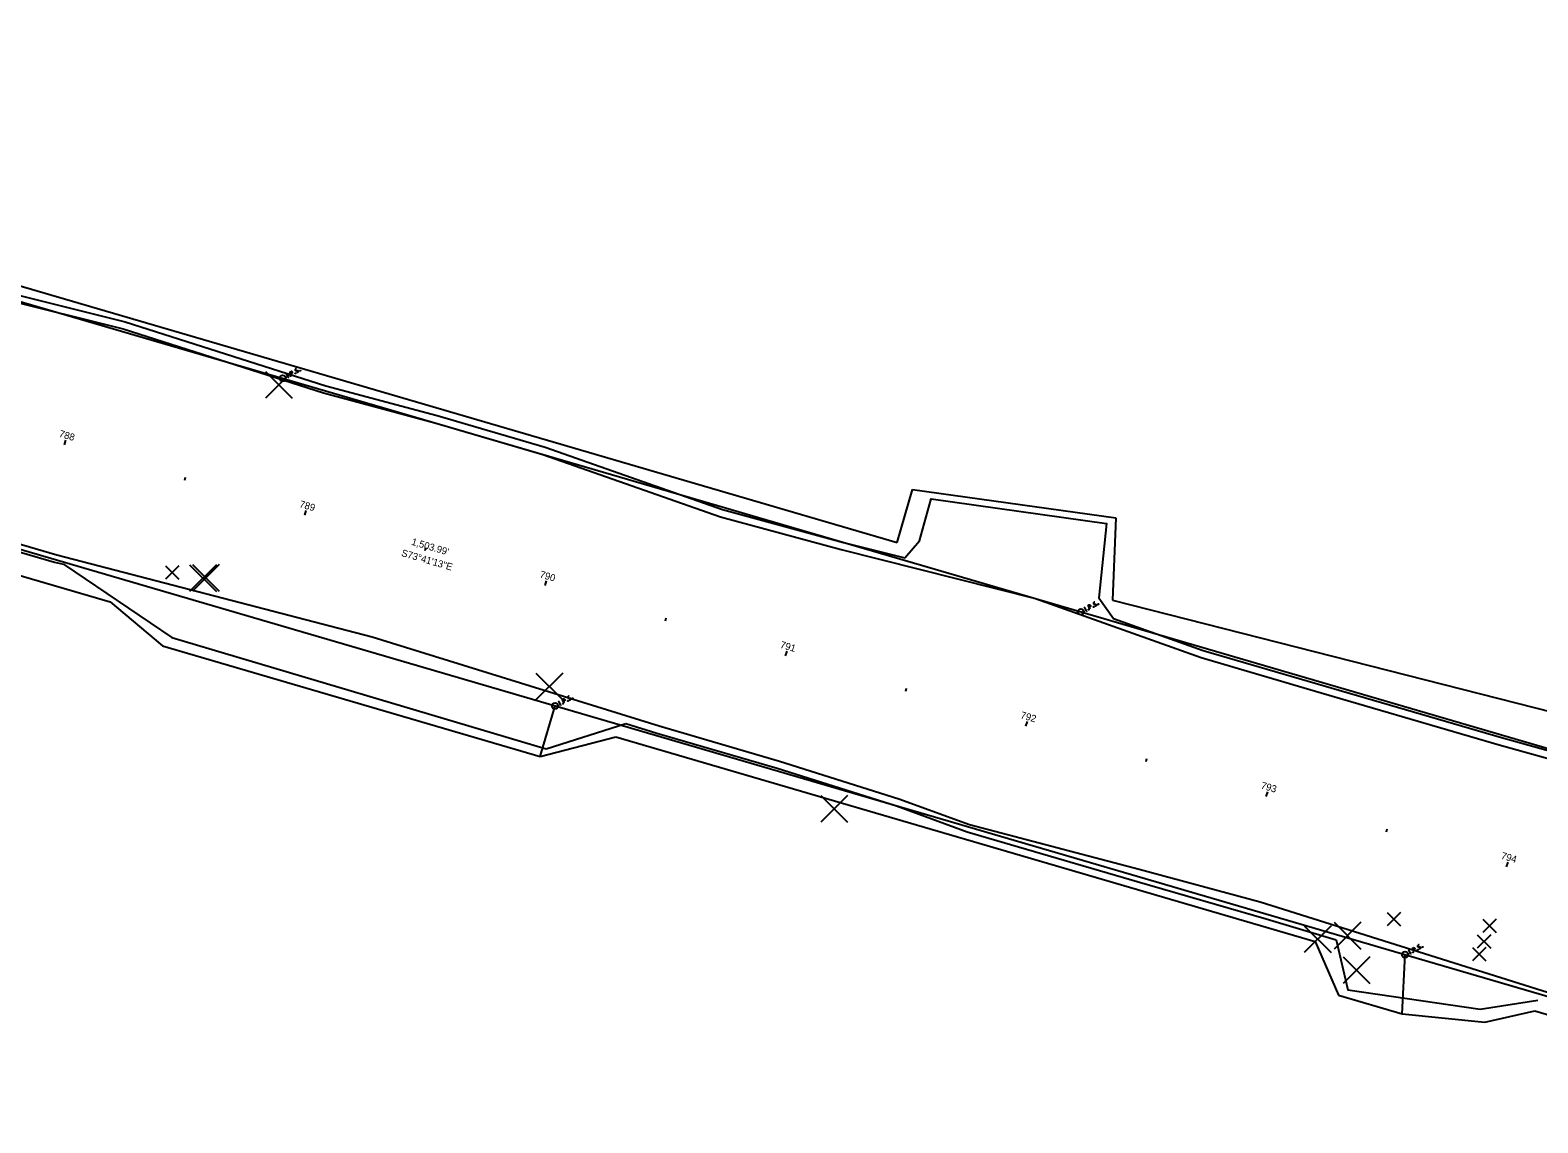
# Model space of a CAD drawing. Extents: x 149812 to 153516, y 327084 to 331478.
# Drawn here: x 150406 to 151008, y 330532 to 330969 of the extents above; entities that cross this region are included whole.
import ezdxf

# ---------------------------------------------------------------- set-up
doc = ezdxf.new("R2010")
doc.units = 0
for name, color, linetype in [('116570_BR005 - Design$0$RW_P_Fee_RW', 7, 'Continuous'), ('DR_P_Ditch', 7, 'Continuous'), ('DT_P_Graded_Shoulder', 7, 'Continuous'), ('MD_P_CURB_FRONT_BOT', 7, 'Continuous'), ('RW_P_Esmt_TMP', 7, 'Continuous'), ('RW_P_Prelim_RW', 7, 'Continuous'), ('RW_P_Text', 7, 'Continuous'), ('RW_X_Fee_RW', 7, 'Continuous'), ('SC_Scratch1', 7, 'Continuous')]:
    doc.layers.add(name, color=color, linetype=linetype)

msp = doc.modelspace()

# ---------------------------------------------------------------- linework, layer by layer
at = {"layer": 'DR_P_Ditch'}
for p, q in [((150500.25, 330832.3), (150510.94, 330821.61)), ((150510.94, 330832.3), (150500.25, 330821.61)), ((150505.59, 330826.95), (150505.59, 330826.95)), ((150460.29, 330754.73), (150465.64, 330749.38)), ((150465.64, 330754.73), (150460.29, 330749.38)), ((150462.97, 330752.06), (150462.97, 330752.06)), ((150469.96, 330755.13), (150480.65, 330744.44)), ((150480.65, 330755.13), (150469.96, 330744.44)), ((150471.1, 330755.3), (150481.79, 330744.61)), ((150481.79, 330755.3), (150471.1, 330744.61)), ((150475.3, 330749.79), (150475.3, 330749.79)), ((150476.44, 330749.95), (150476.44, 330749.95)), ((150608.25, 330711.84), (150618.94, 330701.15)), ((150618.94, 330711.84), (150608.25, 330701.15)), ((150613.6, 330706.49), (150613.6, 330706.49)), ((150721.98, 330663.07), (150732.67, 330652.38)), ((150732.67, 330663.07), (150721.98, 330652.38)), ((150727.32, 330657.72), (150727.32, 330657.72)), ((150926.97, 330612.39), (150937.67, 330601.7)), ((150937.67, 330612.39), (150926.97, 330601.7)), ((150948.11, 330616.35), (150953.46, 330611.01)), ((150953.46, 330616.35), (150948.11, 330611.01)), ((150950.79, 330613.68), (150950.79, 330613.68)), ((150986.38, 330613.59), (150991.73, 330608.24)), ((150991.73, 330613.59), (150986.38, 330608.24)), ((150986.38, 330613.59), (150991.73, 330608.24)), ((150991.73, 330613.59), (150986.38, 330608.24)), ((150915.05, 330611.01), (150925.74, 330600.31)), ((150925.74, 330611.01), (150915.05, 330600.31)), ((150932.32, 330607.05), (150932.32, 330607.05)), ((150984.17, 330607.41), (150989.51, 330602.06)), ((150989.51, 330607.41), (150984.17, 330602.06)), ((150989.06, 330610.92), (150989.06, 330610.92)), ((150989.06, 330610.92), (150989.06, 330610.92)), ((150920.39, 330605.66), (150920.39, 330605.66)), ((150982.21, 330602.37), (150987.55, 330597.02)), ((150987.55, 330602.37), (150982.21, 330597.02)), ((150986.84, 330604.73), (150986.84, 330604.73)), ((150930.6, 330598.59), (150941.29, 330587.9)), ((150941.29, 330598.59), (150930.6, 330587.9)), ((150984.88, 330599.69), (150984.88, 330599.69)), ((150935.94, 330593.24), (150935.94, 330593.24))]:
    msp.add_line(p, q, dxfattribs=at)
at = {"layer": 'DT_P_Graded_Shoulder'}
for points in [[(149843.46, 330914.44), (149900.08, 330897.86), (149933.96, 330888.99), (150030.77, 330863.78), (150079.04, 330850.7), (150127.03, 330836.65), (150175.86, 330825.49), (150224.12, 330812.4), (150416.07, 330756.23), (150419.57, 330755.32)], [(149844.36, 330917.3), (149900.98, 330900.73), (149934.85, 330891.86), (150031.67, 330866.65), (150079.94, 330853.56), (150127.93, 330839.52), (150176.76, 330828.35), (150225.02, 330815.27), (150273.01, 330801.22), (150314.28, 330789.15), (150368.98, 330773.13), (150416.97, 330759.09), (150542.86, 330726.41), (150657.47, 330690.79), (150705.46, 330676.74), (150753.16, 330661.74), (150781.39, 330651.39), (150849.14, 330633.65), (150897.4, 330620.57), (151040.52, 330575.55)], [(150419.57, 330755.32), (150462.9, 330726.06), (150612.3, 330681.58), (150644.19, 330691.77)], [(150644.19, 330691.77), (150656.57, 330687.93), (150704.56, 330673.88), (150752.26, 330658.88), (150780.49, 330648.53), (150848.36, 330628.65), (150899.81, 330613.75), (150927.79, 330605.39)], [(150927.79, 330605.39), (150932.43, 330585.46), (150985.29, 330577.72), (151008.33, 330581.31)]]:
    msp.add_lwpolyline(points, dxfattribs=at)
at = {"layer": 'MD_P_CURB_FRONT_BOT'}
for points in [[(150508.49, 330831.29), (150508.8, 330831.45)], [(150509.41, 330829.97), (150508.65, 330831.37)], [(150509.26, 330829.88), (150509.57, 330830.05)], [(150510.79, 330830.72), (150510.02, 330832.12), (150510.48, 330832.38), (150510.54, 330832.39), (150510.62, 330832.41), (150510.66, 330832.4), (150510.7, 330832.39), (150510.77, 330832.36), (150510.83, 330832.32), (150510.89, 330832.24), (150510.97, 330832.11), (150510.98, 330832.06), (150511, 330831.98), (150511, 330831.89), (150510.98, 330831.83), (150510.97, 330831.79), (150510.93, 330831.75), (150510.86, 330831.69), (150510.39, 330831.44)], [(150510.15, 330830.62), (150510.2, 330830.64), (150510.24, 330830.64), (150510.3, 330830.61), (150510.33, 330830.55), (150510.32, 330830.49), (150510.3, 330830.45), (150510.26, 330830.43), (150510.21, 330830.43), (150510.16, 330830.46), (150510.13, 330830.52), (150510.14, 330830.58), (150510.15, 330830.62)], [(150512.12, 330831.7), (150512.17, 330831.72), (150512.21, 330831.72), (150512.27, 330831.69), (150512.3, 330831.63), (150512.29, 330831.57), (150512.28, 330831.54), (150512.23, 330831.51), (150512.19, 330831.51), (150512.13, 330831.54), (150512.1, 330831.6), (150512.11, 330831.66), (150512.12, 330831.7)], [(150512.71, 330833.47), (150512.68, 330833.48), (150512.64, 330833.49), (150512.53, 330833.47), (150512.42, 330833.44), (150512.34, 330833.39), (150512.31, 330833.38), (150512.2, 330833.28), (150512.13, 330833.15), (150512.11, 330833.03), (150512.14, 330832.93), (150512.18, 330832.86), (150512.25, 330832.78), (150512.37, 330832.75), (150513.08, 330832.71), (150513.15, 330832.69), (150513.19, 330832.66), (150513.25, 330832.6), (150513.29, 330832.53), (150513.31, 330832.46), (150513.33, 330832.41), (150513.34, 330832.35), (150513.34, 330832.29), (150513.34, 330832.25), (150513.33, 330832.2), (150513.32, 330832.16), (150513.29, 330832.12), (150513.27, 330832.09), (150513.18, 330832.03), (150513.05, 330831.96), (150512.95, 330831.93), (150512.78, 330831.94), (150512.67, 330831.97)], [(150514.04, 330832.75), (150514.09, 330832.77), (150514.13, 330832.77), (150514.18, 330832.74), (150514.21, 330832.68), (150514.21, 330832.62), (150514.19, 330832.58), (150514.14, 330832.56), (150514.1, 330832.56), (150514.05, 330832.59), (150514.02, 330832.65), (150514.02, 330832.71), (150514.04, 330832.75)], [(150829.52, 330737.44), (150828.75, 330738.84), (150829.22, 330739.09), (150829.27, 330739.11), (150829.35, 330739.12), (150829.39, 330739.12), (150829.43, 330739.11), (150829.5, 330739.08), (150829.56, 330739.04), (150829.63, 330738.96), (150829.7, 330738.83), (150829.72, 330738.78), (150829.73, 330738.7), (150829.74, 330738.6), (150829.72, 330738.55), (150829.7, 330738.51), (150829.66, 330738.46), (150829.59, 330738.41), (150829.13, 330738.15)], [(150830.86, 330738.41), (150830.91, 330738.44), (150830.95, 330738.43), (150831, 330738.4), (150831.03, 330738.35), (150831.03, 330738.29), (150831.01, 330738.25), (150830.96, 330738.22), (150830.92, 330738.23), (150830.87, 330738.26), (150830.84, 330738.31), (150830.84, 330738.37), (150830.86, 330738.41)], [(150831.45, 330740.19), (150831.42, 330740.2), (150831.38, 330740.2), (150831.27, 330740.19), (150831.15, 330740.15), (150831.07, 330740.11), (150831.05, 330740.09), (150830.94, 330739.99), (150830.87, 330739.87), (150830.85, 330739.74), (150830.88, 330739.64), (150830.91, 330739.58), (150830.98, 330739.5), (150831.1, 330739.46), (150831.81, 330739.42), (150831.89, 330739.41), (150831.93, 330739.37), (150831.99, 330739.32), (150832.02, 330739.25), (150832.05, 330739.18), (150832.06, 330739.13), (150832.07, 330739.06), (150832.08, 330739.01), (150832.08, 330738.97), (150832.07, 330738.92), (150832.05, 330738.88), (150832.02, 330738.83), (150832, 330738.81), (150831.92, 330738.75), (150831.79, 330738.67), (150831.69, 330738.65), (150831.52, 330738.66), (150831.4, 330738.68)], [(150832.77, 330739.46), (150832.82, 330739.49), (150832.86, 330739.48), (150832.92, 330739.45), (150832.95, 330739.4), (150832.94, 330739.34), (150832.93, 330739.3), (150832.88, 330739.27), (150832.84, 330739.28), (150832.78, 330739.31), (150832.75, 330739.36), (150832.76, 330739.42), (150832.77, 330739.46)], [(150827.23, 330738), (150827.54, 330738.17)], [(150828.15, 330736.68), (150827.38, 330738.09)], [(150828, 330736.6), (150828.31, 330736.77)], [(150828.89, 330737.33), (150828.94, 330737.36), (150828.98, 330737.35), (150829.03, 330737.32), (150829.06, 330737.27), (150829.06, 330737.21), (150829.04, 330737.17), (150828.99, 330737.14), (150828.95, 330737.15), (150828.9, 330737.18), (150828.87, 330737.23), (150828.87, 330737.29), (150828.89, 330737.33)], [(150621.51, 330702.64), (150621.48, 330702.65), (150621.44, 330702.66), (150621.34, 330702.64), (150621.22, 330702.61), (150621.14, 330702.57), (150621.11, 330702.55), (150621, 330702.45), (150620.93, 330702.32), (150620.91, 330702.2), (150620.94, 330702.1), (150620.98, 330702.03), (150621.05, 330701.95), (150621.17, 330701.92), (150621.88, 330701.88), (150621.95, 330701.86), (150622, 330701.83), (150622.05, 330701.77), (150622.09, 330701.71), (150622.11, 330701.64), (150622.13, 330701.59), (150622.14, 330701.52), (150622.15, 330701.47), (150622.14, 330701.42), (150622.13, 330701.37), (150622.12, 330701.33), (150622.09, 330701.29), (150622.07, 330701.26), (150621.99, 330701.21), (150621.85, 330701.13), (150621.75, 330701.11), (150621.58, 330701.11), (150621.47, 330701.14)], [(150617.29, 330700.46), (150617.6, 330700.63)], [(150618.22, 330699.14), (150617.45, 330700.54)], [(150618.06, 330699.05), (150618.37, 330699.22)], [(150619.59, 330699.89), (150618.82, 330701.29), (150619.28, 330701.55), (150619.34, 330701.56), (150619.42, 330701.58), (150619.46, 330701.57), (150619.5, 330701.57), (150619.57, 330701.53), (150619.63, 330701.49), (150619.7, 330701.42), (150619.77, 330701.28), (150619.78, 330701.23), (150619.8, 330701.16), (150619.8, 330701.06), (150619.78, 330701), (150619.77, 330700.97), (150619.73, 330700.92), (150619.66, 330700.86), (150619.19, 330700.61)], [(150618.95, 330699.79), (150619, 330699.81), (150619.04, 330699.81), (150619.1, 330699.78), (150619.13, 330699.72), (150619.12, 330699.66), (150619.11, 330699.63), (150619.06, 330699.6), (150619.02, 330699.61), (150618.96, 330699.63), (150618.93, 330699.69), (150618.94, 330699.75), (150618.95, 330699.79)], [(150620.93, 330700.87), (150620.97, 330700.9), (150621.02, 330700.89), (150621.07, 330700.86), (150621.1, 330700.81), (150621.09, 330700.75), (150621.08, 330700.71), (150621.03, 330700.68), (150620.99, 330700.69), (150620.93, 330700.72), (150620.9, 330700.77), (150620.91, 330700.83), (150620.93, 330700.87)], [(150622.84, 330701.92), (150622.89, 330701.94), (150622.93, 330701.94), (150622.98, 330701.91), (150623.01, 330701.85), (150623.01, 330701.79), (150622.99, 330701.76), (150622.94, 330701.73), (150622.9, 330701.74), (150622.85, 330701.76), (150622.82, 330701.82), (150622.82, 330701.88), (150622.84, 330701.92)], [(150956.69, 330601.13), (150957, 330601.3)], [(150957.62, 330599.81), (150956.85, 330601.21)], [(150957.46, 330599.72), (150957.77, 330599.89)], [(150958.99, 330600.56), (150958.22, 330601.96), (150958.68, 330602.22), (150958.74, 330602.23), (150958.82, 330602.25), (150958.86, 330602.24), (150958.9, 330602.24), (150958.97, 330602.2), (150959.03, 330602.16), (150959.1, 330602.08), (150959.17, 330601.95), (150959.18, 330601.9), (150959.2, 330601.82), (150959.2, 330601.73), (150959.18, 330601.67), (150959.17, 330601.63), (150959.13, 330601.59), (150959.06, 330601.53), (150958.59, 330601.28)], [(150958.35, 330600.46), (150958.4, 330600.48), (150958.44, 330600.48), (150958.5, 330600.45), (150958.53, 330600.39), (150958.52, 330600.33), (150958.51, 330600.29), (150958.46, 330600.27), (150958.42, 330600.27), (150958.36, 330600.3), (150958.33, 330600.36), (150958.34, 330600.42), (150958.35, 330600.46)], [(150960.33, 330601.54), (150960.37, 330601.56), (150960.42, 330601.56), (150960.47, 330601.53), (150960.5, 330601.47), (150960.49, 330601.41), (150960.48, 330601.38), (150960.43, 330601.35), (150960.39, 330601.36), (150960.33, 330601.38), (150960.3, 330601.44), (150960.31, 330601.5), (150960.33, 330601.54)], [(150960.91, 330603.31), (150960.88, 330603.32), (150960.84, 330603.33), (150960.74, 330603.31), (150960.62, 330603.28), (150960.54, 330603.23), (150960.51, 330603.22), (150960.4, 330603.12), (150960.33, 330602.99), (150960.31, 330602.87), (150960.34, 330602.77), (150960.38, 330602.7), (150960.45, 330602.62), (150960.57, 330602.59), (150961.28, 330602.55), (150961.35, 330602.53), (150961.4, 330602.5), (150961.45, 330602.44), (150961.49, 330602.38), (150961.51, 330602.3), (150961.53, 330602.25), (150961.54, 330602.19), (150961.55, 330602.13), (150961.54, 330602.09), (150961.53, 330602.04), (150961.52, 330602), (150961.49, 330601.96), (150961.47, 330601.93), (150961.39, 330601.87), (150961.25, 330601.8), (150961.15, 330601.77), (150960.98, 330601.78), (150960.87, 330601.81)], [(150962.24, 330602.59), (150962.29, 330602.61), (150962.33, 330602.61), (150962.38, 330602.58), (150962.41, 330602.52), (150962.41, 330602.46), (150962.39, 330602.42), (150962.34, 330602.4), (150962.3, 330602.4), (150962.25, 330602.43), (150962.22, 330602.49), (150962.22, 330602.55), (150962.24, 330602.59)]]:
    msp.add_lwpolyline(points, dxfattribs=at)
for centre in [(150507.11, 330829.61), (150825.84, 330736.33), (150615.91, 330698.78), (150955.31, 330599.45)]:
    msp.add_circle(centre, 1.2, dxfattribs=at)
at = {"layer": 'RW_P_Esmt_TMP'}
for p, q in [((149828.74, 330918.74), (150438.18, 330740.38)), ((150343.63, 330883.71), (150752.48, 330764.05)), ((150752.48, 330764.05), (150758.66, 330785.17)), ((150758.66, 330785.17), (150839.77, 330773.93)), ((150839.77, 330773.93), (150838.46, 330740.97)), ((150438.18, 330740.38), (150459.08, 330722.8)), ((150838.46, 330740.97), (151164.3, 330658.11)), ((150459.08, 330722.8), (150610.01, 330678.63)), ((150610.01, 330678.63), (150615.91, 330698.78)), ((150610.01, 330678.63), (150640.17, 330686.47)), ((150640.17, 330686.47), (150919.45, 330604.74)), ((150919.45, 330604.74), (150928.79, 330583.25)), ((150954.18, 330575.82), (150955.31, 330599.45)), ((150928.79, 330583.25), (150954.18, 330575.82)), ((150954.18, 330575.82), (150987.1, 330572.43)), ((150987.1, 330572.43), (151007.19, 330576.98)), ((151007.19, 330576.98), (151154.03, 330534))]:
    msp.add_line(p, q, dxfattribs=at)
at = {"layer": 'RW_P_Prelim_RW'}
for p, q in [((150420.03, 330803), (150420.6, 330804.92)), ((150468.02, 330788.95), (150468.36, 330790.11)), ((150516.01, 330774.91), (150516.57, 330776.83)), ((150563.99, 330760.86), (150564.33, 330762.02)), ((150611.98, 330746.82), (150612.54, 330748.74)), ((150659.97, 330732.78), (150660.31, 330733.93)), ((150707.96, 330718.73), (150708.52, 330720.65)), ((150755.94, 330704.69), (150756.28, 330705.84)), ((150803.93, 330690.64), (150804.49, 330692.56)), ((150851.92, 330676.6), (150852.25, 330677.75)), ((150899.9, 330662.55), (150900.47, 330664.47)), ((150947.89, 330648.51), (150948.23, 330649.66)), ((150995.88, 330634.47), (150996.44, 330636.39))]:
    msp.add_line(p, q, dxfattribs=at)
at = {"layer": 'RW_P_Text'}
msp.add_lwpolyline([(149957.33, 330968.63), (150007.28, 330961.31), (150056.95, 330953.02), (150106.62, 330944.74), (150154.61, 330930.69), (150203.72, 330920.49), (150252.27, 330908.36), (150299.13, 330890.48), (150394.83, 330861.43), (150443.38, 330849.31), (150523.43, 330823.79), (150567.86, 330811.83), (150611.05, 330799.19), (150681.91, 330774.29), (150730.17, 330761.2), (150807.8, 330741.61), (150873.85, 330718.11), (150921.84, 330704.06), (150992.86, 330683.28), (151066.08, 330662.89)], dxfattribs=at)
at = {"layer": 'SC_Scratch1'}
for p, q in [((150107.77, 330946.49), (151163.48, 330637.51)), ((150231.19, 330811.38), (151184.8, 330532.29))]:
    msp.add_line(p, q, dxfattribs=at)
for points in [[(150345.91, 330879.41), (150395.73, 330864.29), (150444.27, 330852.17), (150524.33, 330826.65), (150568.76, 330814.69), (150611.95, 330802.05), (150682.81, 330777.15), (150731.07, 330764.06), (150755.53, 330757.89)], [(150755.53, 330757.89), (150761.39, 330764.65), (150766.04, 330781.42), (150836.1, 330771.67), (150832.99, 330741.98), (150838.87, 330733.74)], [(150838.87, 330733.74), (150874.75, 330720.97), (150993.76, 330686.14), (151066.98, 330665.75), (151115.81, 330654.59), (151164.36, 330642.46), (151235.31, 330632.12), (151261.18, 330617.25), (151309.01, 330604.32)]]:
    msp.add_lwpolyline(points, dxfattribs=at)

# ---------------------------------------------------------------- texts
at = {"layer": '116570_BR005 - Design$0$RW_P_Fee_RW'}
msp.add_text('S73°41\'13"E', height=2.8, rotation=343.68689, dxfattribs=at).set_placement((150554.29, 330758.7))
at = {"layer": 'RW_P_Prelim_RW'}
for s, p in [('788', (150417.62, 330806.31)), ('789', (150513.61, 330778.21)), ('790', (150609.55, 330750.14)), ('791', (150705.56, 330722.04)), ('792', (150801.55, 330693.94)), ('793', (150897.54, 330665.85)), ('794', (150993.43, 330637.79))]:
    msp.add_text(s, height=2.8, rotation=343.68689, dxfattribs=at).set_placement(p)
at = {"layer": 'RW_X_Fee_RW'}
msp.add_text("1,503.99'", height=2.8, rotation=343.68689, dxfattribs=at).set_placement((150558.32, 330763.18))

doc.saveas('drawing.dxf')
